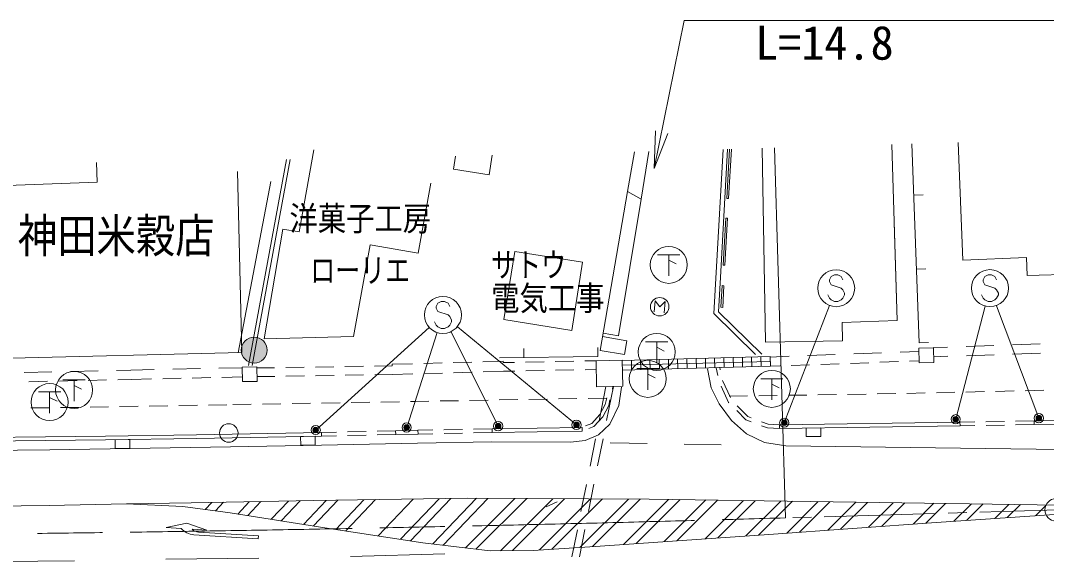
# Model space of a CAD drawing. Units: millimetres, scale not verified. Extents: x 40000 to 680000, y 20000 to 380000.
# Drawn here: x 254367 to 309800, y 278898 to 308289 of the extents above; entities that cross this region are included whole.
import ezdxf
from ezdxf.enums import TextEntityAlignment as Align

# ---------------------------------------------------------------- set-up
doc = ezdxf.new("R2010")
doc.units = ezdxf.units.MM
doc.header["$LTSCALE"] = 1000
doc.header["$PDMODE"] = 32
doc.header["$PDSIZE"] = 500
doc.linetypes.add('CHAIN', pattern=[18.5, 12, -1.5, 3.5, -1.5])
for name, color, linetype, lineweight in [('M-BGD', 7, 'Continuous', 13), ('M-BGD-EXST', 7, 'Continuous', 13), ('M-BMK', 2, 'Continuous', 13), ('M-BMK-SRVR', 3, 'Continuous', 13), ('M-STR-HTXT', 7, 'Continuous', 13), ('M-STR-STRC', 7, 'Continuous', 13)]:
    doc.layers.add(name, color=color, linetype=linetype, lineweight=lineweight)
doc.styles.add('ＭＳ ゴシック', font='')
doc.styles.add('ＭＳ Ｐゴシック', font='')
doc.styles.get('ＭＳ ゴシック').set_extended_font_data('MS Gothic')
doc.styles.get('ＭＳ Ｐゴシック').set_extended_font_data('MS PGothic')

# ---------------------------------------------------------------- blocks, each defined once
blk = doc.blocks.new('open_arrow')
at = {"color": 0, "linetype": 'Continuous', "lineweight": -2}
blk.add_lwpolyline([(7.5, 1.25), (0, 0), (7.5, -1.25)], dxfattribs=at)

msp = doc.modelspace()

# ---------------------------------------------------------------- hatches: boundary and pattern name
at = {"layer": 'M-BGD'}
msp.add_hatch(color=256, dxfattribs=at).paths.add_polyline_path([(267693, 290488, 1), (266293, 290472, 1)])

# ---------------------------------------------------------------- linework, layer by layer
for p, q in [((302920, 290865), (302533, 301628)), ((305272, 295347), (305033, 301702)), ((269414, 296865), (270210, 301299)), ((279849, 301008), (279684, 299956)), ((287154, 299054), (287536, 301197)), ((287910, 298645), (288322, 301218)), ((292324, 301328), (291830, 292458)), ((292574, 301335), (292189, 294404)), ((292675, 301338), (292527, 298672)), ((292775, 301341), (292626, 298666)), ((294620, 290912), (294434, 301388)), ((295700, 281417), (295109, 301408)), ((258476, 300619), (258514, 299547)), ((266678, 289645), (268731, 300781)), ((266883, 289649), (268935, 300785)), ((277868, 300964), (277758, 300258)), ((266326, 290343), (266093, 300132)), ((279684, 299956), (277758, 300258)), ((250619, 299267), (258514, 299547)), ((266126, 290338), (267885, 299591)), ((275851, 295710), (276530, 299492)), ((285683, 290457), (287154, 299054)), ((287154, 299054), (287910, 298645)), ((302632, 298860), (303132, 298878)), ((286674, 291250), (287910, 298645)), ((292527, 298672), (292626, 298666)), ((292471, 297611), (292325, 295078)), ((292571, 297606), (292425, 295072)), ((292471, 297611), (292571, 297606)), ((269414, 296865), (268548, 297021)), ((273252, 296176), (272360, 291208)), ((275851, 295710), (273252, 296176)), ((308720, 295476), (305272, 295347)), ((308748, 294509), (308720, 295476)), ((292325, 295078), (292425, 295072)), ((292085, 292557), (292189, 294404)), ((302776, 294862), (303276, 294880)), ((292271, 293967), (292207, 292797)), ((292271, 293967), (292371, 293962)), ((292371, 293962), (292307, 292792)), ((288601, 292549), (288654, 293147)), ((288654, 293147), (288902, 292824)), ((288902, 292824), (289202, 293099)), ((289202, 293099), (289149, 292501)), ((292207, 292797), (292307, 292792)), ((291830, 292458), (294070, 290245)), ((292085, 292557), (294418, 290253)), ((287121, 290986), (285815, 291210)), ((286674, 291250), (285842, 291389)), ((281565, 290076), (281559, 290576)), ((285565, 290128), (285558, 290628)), ((286992, 290238), (287121, 290986)), ((302920, 290865), (303420, 290883)), ((304459, 290645), (303700, 290619)), ((306957, 290731), (305458, 290679)), ((309456, 290816), (307957, 290765)), ((266326, 290343), (250857, 289974)), ((285565, 290128), (280240, 290058)), ((285683, 290457), (286992, 290238)), ((294872, 290128), (286873, 289925)), ((287372, 289937), (287385, 289418)), ((287872, 289950), (287885, 289430)), ((288372, 289963), (288385, 289443)), ((288872, 289976), (288885, 289456)), ((289372, 289988), (289385, 289468)), ((289871, 290001), (289885, 289481)), ((290371, 290014), (290384, 289494)), ((290871, 290026), (290884, 289506)), ((291371, 290039), (291384, 289519)), ((291871, 290052), (291884, 289532)), ((292371, 290064), (292384, 289545)), ((292870, 290077), (292884, 289557)), ((293370, 290090), (293384, 289570)), ((293870, 290103), (293883, 289583)), ((294370, 290115), (294383, 289595)), ((295892, 290145), (294872, 290108)), ((294885, 289608), (294872, 290128)), ((298390, 290235), (296891, 290181)), ((300889, 290325), (299389, 290271)), ((302907, 290398), (301888, 290361)), ((304475, 290146), (303714, 290120)), ((306973, 290231), (305474, 290180)), ((309472, 290316), (307973, 290265)), ((260329, 289396), (259559, 289379)), ((261590, 289425), (260329, 289396)), ((264090, 289480), (262590, 289447)), ((266351, 289531), (265089, 289503)), ((268097, 289531), (267142, 289516)), ((269697, 289557), (268697, 289541)), ((271296, 289582), (270297, 289566)), ((272896, 289608), (271896, 289592)), ((274451, 289633), (273496, 289618)), ((275550, 289745), (274448, 289713)), ((274448, 289713), (274451, 289633)), ((277150, 289791), (276150, 289762)), ((278749, 289838), (277749, 289809)), ((280451, 289887), (279349, 289855)), ((280453, 289807), (280451, 289887)), ((281058, 289819), (280453, 289807)), ((282658, 289850), (281658, 289831)), ((282670, 289381), (281670, 289361)), ((284257, 289882), (283258, 289862)), ((284270, 289412), (283270, 289392)), ((285462, 289906), (284857, 289894)), ((285473, 289436), (284869, 289424)), ((294879, 289868), (286879, 289665)), ((294885, 289608), (286885, 289405)), ((292038, 289106), (291954, 289517)), ((292178, 289420), (292150, 289557)), ((295406, 289627), (294885, 289608)), ((297005, 289685), (296005, 289649)), ((298603, 289742), (297604, 289706)), ((300202, 289800), (299203, 289764)), ((301801, 289858), (300802, 289822)), ((302921, 289898), (302401, 289879)), ((256060, 289301), (254560, 289268)), ((257421, 288832), (256421, 288809)), ((258559, 289357), (257059, 289324)), ((259020, 288867), (258020, 288845)), ((260340, 288897), (259620, 288881)), ((261449, 288921), (260340, 288897)), ((263048, 288957), (262049, 288935)), ((264648, 288993), (263648, 288971)), ((266357, 289031), (265248, 289006)), ((268106, 289061), (267148, 289046)), ((269706, 289087), (268706, 289071)), ((271306, 289113), (270306, 289096)), ((272906, 289138), (271906, 289122)), ((274464, 289163), (273506, 289148)), ((275566, 289195), (274464, 289163)), ((277166, 289241), (276166, 289213)), ((278765, 289288), (277765, 289259)), ((280467, 289337), (279365, 289305)), ((281070, 289349), (280467, 289337)), ((292721, 287926), (292299, 288832)), ((255821, 288796), (254821, 288774)), ((285626, 286660), (285995, 288510)), ((286036, 286673), (286404, 288519)), ((286168, 288496), (286172, 288514)), ((286346, 288374), (286378, 288519)), ((292626, 287656), (292216, 288537)), ((307052, 288251), (308052, 288273)), ((308652, 288287), (309651, 288309)), ((275693, 287710), (275435, 287705)), ((276435, 287722), (275693, 287710)), ((278035, 287749), (277035, 287733)), ((279634, 287776), (278634, 287760)), ((281234, 287804), (280234, 287787)), ((282834, 287831), (281834, 287814)), ((284434, 287858), (283434, 287841)), ((286033, 287885), (285034, 287868)), ((285959, 287550), (286039, 287910)), ((286149, 287480), (286217, 287789)), ((292654, 287987), (293654, 288003)), ((294254, 288013), (295254, 288029)), ((295854, 288038), (296854, 288054)), ((297454, 288064), (298454, 288080)), ((299054, 288089), (300053, 288105)), ((300653, 288115), (301653, 288131)), ((302253, 288143), (303253, 288166)), ((303853, 288179), (304852, 288202)), ((305452, 288215), (306452, 288237)), ((255924, 287370), (254924, 287360)), ((257524, 287386), (256524, 287376)), ((259123, 287414), (258124, 287395)), ((260723, 287443), (259723, 287425)), ((262323, 287472), (261323, 287454)), ((263923, 287502), (262923, 287483)), ((265522, 287531), (264523, 287513)), ((266836, 287554), (265836, 287537)), ((268436, 287582), (267436, 287565)), ((270036, 287611), (269036, 287593)), ((271635, 287639), (270636, 287621)), ((273235, 287667), (272235, 287649)), ((274835, 287695), (273835, 287677)), ((285661, 286994), (285959, 287550)), ((285825, 286877), (286149, 287480)), ((292646, 287636), (292626, 287656)), ((293561, 286715), (293069, 287210)), ((293672, 286887), (293096, 287467)), ((285661, 286994), (285231, 286524)), ((285825, 286877), (285347, 286355)), ((293843, 286608), (293561, 286715)), ((293843, 286822), (293672, 286887)), ((294768, 286472), (294404, 286610)), ((305126, 286592), (295379, 286446)), ((305931, 286605), (305126, 286592)), ((305129, 286392), (305126, 286592)), ((307531, 286629), (306531, 286614)), ((309131, 286654), (308131, 286638)), ((316431, 286758), (309131, 286654)), ((309134, 286454), (309131, 286654)), ((270632, 286037), (263870, 285910)), ((271436, 286055), (270632, 286037)), ((270636, 285837), (270632, 286037)), ((273035, 286090), (272036, 286068)), ((274635, 286126), (273635, 286104)), ((275842, 286148), (274636, 286126)), ((274639, 285926), (274636, 286126)), ((276645, 286165), (275841, 286148)), ((275845, 285948), (275841, 286148)), ((278245, 286198), (277245, 286178)), ((279845, 286232), (278845, 286211)), ((284706, 286305), (279846, 286232)), ((279849, 286032), (279846, 286232)), ((284709, 286105), (279849, 286032)), ((284709, 286105), (284706, 286305)), ((285231, 286524), (284893, 286392)), ((285347, 286355), (285075, 286248)), ((294727, 286274), (294405, 286396)), ((295382, 286246), (294727, 286274)), ((295379, 286446), (294768, 286472)), ((295382, 286246), (295379, 286446)), ((305129, 286392), (295382, 286246)), ((305934, 286405), (305129, 286392)), ((307534, 286429), (306534, 286414)), ((309134, 286454), (308134, 286438)), ((316434, 286558), (309134, 286454)), ((270636, 285837), (263873, 285710)), ((271440, 285855), (270636, 285837)), ((273040, 285890), (272040, 285868)), ((274639, 285926), (273640, 285904)), ((275845, 285948), (274639, 285926)), ((276649, 285965), (275845, 285948)), ((278249, 285998), (277249, 285978)), ((279849, 286032), (278849, 286011)), ((285137, 284208), (285430, 285679)), ((285547, 284221), (285841, 285692)), ((284648, 281756), (284942, 283228)), ((285059, 281769), (285352, 283240)), ((262244, 280896), (263042, 280847)), ((267216, 280290), (263737, 280504)), ((263988, 280639), (267225, 280440)), ((284160, 279305), (284453, 280776)), ((284570, 279317), (284863, 280788)), ((267216, 280290), (267225, 280440))]:
    msp.add_line(p, q, dxfattribs=at)
at = {"layer": 'M-BGD', "color": 5}
msp.add_line((283355, 282282), (282777, 282004), dxfattribs=at)
at = {"layer": 'M-BGD'}
for points in [[(301453, 301596), (301730, 292083), (298764, 291964), (298784, 290986), (294620, 290912)], [(313734, 301959), (313978, 294661), (308748, 294509)], [(313852, 298419), (313978, 294661), (308748, 294509)], [(301576, 297385), (301730, 292083), (298764, 291964), (298784, 290986), (294620, 290912)], [(272360, 291208), (267532, 291093), (268548, 297021)], [(249205, 285718), (258960, 285827), (263870, 285910)], [(249207, 285518), (258963, 285627), (263873, 285710)], [(262244, 280896), (263360, 281128), (264440, 280761), (263641, 280810)]]:
    msp.add_lwpolyline(points, dxfattribs=at)
for points in [[(284158, 291549), (280486, 292129), (281067, 295812), (284739, 295233)], [(303723, 289811), (303700, 290609), (302902, 290587), (302925, 289788)], [(286905, 288531), (286873, 289941), (285462, 289910), (285494, 288499)], [(267151, 288785), (267141, 289576), (266350, 289567), (266360, 288776)], [(296819, 285808), (297610, 285816), (297605, 286274), (296815, 286266)], [(259486, 285172), (260279, 285191), (260268, 285645), (259475, 285627)], [(269510, 285346), (270292, 285367), (270280, 285827), (269497, 285805)]]:
    msp.add_lwpolyline(points, close=True, dxfattribs=at)
for centre, radius in [((288902, 292824), 500), ((266993, 290480), 700), ((265620, 286004), 500), ((265620, 286004), 500)]:
    msp.add_circle(centre, radius, dxfattribs=at)
for centre, radius in [((263798, 281502), 1000), ((264019, 281138), 500)]:
    msp.add_arc(centre, radius, 220.9066, 266.4796, dxfattribs=at)
at = {"layer": 'M-BGD-EXST'}
for p, q in [((288792, 295637), (289992, 295637)), ((289392, 295637), (289392, 294487)), ((289392, 295337), (289792, 295137)), ((288142, 290932), (289342, 290932)), ((288742, 290932), (288742, 289782)), ((288742, 290632), (289142, 290432)), ((287659, 289479), (288859, 289479)), ((287659, 289479), (288859, 289479)), ((288259, 289479), (288259, 288329)), ((288259, 289479), (288259, 288329)), ((256662, 288876), (257862, 288876)), ((256662, 288876), (257862, 288876)), ((257262, 288876), (257262, 287726)), ((257262, 288876), (257262, 287726)), ((288259, 289179), (288659, 288979)), ((288259, 289179), (288659, 288979)), ((294361, 288937), (295561, 288937)), ((294361, 288937), (295561, 288937)), ((294961, 288937), (294961, 287787)), ((294961, 288937), (294961, 287787)), ((257262, 288576), (257662, 288376)), ((257262, 288576), (257662, 288376)), ((294961, 288637), (295361, 288437)), ((294961, 288637), (295361, 288437)), ((255339, 288223), (256539, 288223)), ((255339, 288223), (256539, 288223)), ((255939, 288223), (255939, 287073)), ((255939, 288223), (255939, 287073)), ((255939, 287923), (256339, 287723)), ((255939, 287923), (256339, 287723))]:
    msp.add_line(p, q, dxfattribs=at)
for centre in [(289392, 295087), (288742, 290382), (288259, 288929), (288259, 288929), (294961, 288387), (294961, 288387), (257262, 288326), (257262, 288326), (255939, 287673), (255939, 287673)]:
    msp.add_circle(centre, 1000, dxfattribs=at)
at = {"layer": 'M-BMK'}
for p, q in [((303793, 281657), (297795, 281479)), ((305492, 281707), (304492, 281677)), ((312189, 281905), (306192, 281728)), ((297096, 281458), (296096, 281429))]:
    msp.add_line(p, q, dxfattribs=at)
at = {"layer": 'M-BMK', "linetype": 'CHAIN'}
msp.add_arc((227697, 2580412), 2300000, 269.89026, 271.69429, dxfattribs=at)
at = {"layer": 'M-BMK-SRVR'}
msp.add_circle((310312, 281849), 600, dxfattribs=at)
at = {"layer": 'M-STR-HTXT'}
for p, q in [((295634, 286559), (298075, 292884)), ((304894, 286743), (306493, 292864)), ((309388, 286802), (307105, 292873)), ((270317, 286163), (276444, 291703)), ((284405, 286441), (277978, 291732)), ((275233, 286300), (276885, 291427)), ((280172, 286375), (277644, 291468))]:
    msp.add_line(p, q, dxfattribs=at)
msp.add_lwpolyline([(288611, 300295), (290228, 308289), (310228, 308289)], dxfattribs=at)
for centre, radius in [((284405, 286441), 150), ((295634, 286559), 150), ((295634, 286559), 120), ((295634, 286559), 90), ((295634, 286559), 60), ((304894, 286743), 150), ((304894, 286743), 120), ((304894, 286743), 90), ((304894, 286743), 60), ((304894, 286743), 30), ((304894, 286743), 20), ((309388, 286802), 150), ((309388, 286802), 120), ((309388, 286802), 90), ((309388, 286802), 60), ((309388, 286802), 30), ((309388, 286802), 20), ((270317, 286163), 150), ((270317, 286163), 120), ((270317, 286163), 90), ((270317, 286163), 60), ((270317, 286163), 30), ((270317, 286163), 20), ((275233, 286300), 150), ((275233, 286300), 120), ((275233, 286300), 90), ((275233, 286300), 60), ((275233, 286300), 30), ((275233, 286300), 20), ((280172, 286375), 150), ((280172, 286375), 120), ((280172, 286375), 90), ((280172, 286375), 60), ((280172, 286375), 30), ((280172, 286375), 20), ((284405, 286441), 120), ((284405, 286441), 90), ((284405, 286441), 60), ((284405, 286441), 30), ((284405, 286441), 20), ((295634, 286559), 30), ((295634, 286559), 20)]:
    msp.add_circle(centre, radius, dxfattribs=at)
for p in [(280172, 286375), (284405, 286441), (295634, 286559), (304894, 286743), (309388, 286802), (270317, 286163), (275233, 286300)]:
    msp.add_point(p, dxfattribs=at)
at = {"layer": 'M-STR-STRC'}
for p, q in [((298166, 294462), (298075, 294281)), ((298348, 294553), (298166, 294462)), ((298529, 294553), (298348, 294553)), ((298711, 294462), (298529, 294553)), ((298802, 294281), (298711, 294462)), ((306473, 294465), (306382, 294284)), ((306655, 294556), (306473, 294465)), ((306836, 294556), (306655, 294556)), ((307018, 294465), (306836, 294556)), ((307109, 294284), (307018, 294465)), ((298075, 294281), (298075, 294190)), ((298075, 294190), (298166, 294008)), ((298166, 294008), (298711, 293826)), ((298711, 293826), (298802, 293735)), ((306382, 294284), (306382, 294193)), ((306382, 294193), (306473, 294011)), ((306473, 294011), (307018, 293829)), ((307018, 293829), (307109, 293738)), ((298075, 293281), (297984, 293462)), ((298166, 293190), (298075, 293281)), ((298802, 293281), (298711, 293190)), ((298802, 293735), (298893, 293553)), ((298893, 293462), (298802, 293281)), ((298893, 293553), (298893, 293462)), ((306382, 293284), (306291, 293465)), ((306473, 293193), (306382, 293284)), ((307109, 293284), (307018, 293193)), ((307109, 293738), (307200, 293556)), ((307200, 293465), (307109, 293284)), ((307200, 293556), (307200, 293465)), ((276919, 293016), (276828, 292834)), ((276828, 292834), (276828, 292743)), ((276828, 292743), (276919, 292561)), ((277101, 293107), (276919, 293016)), ((277283, 293107), (277101, 293107)), ((277465, 293016), (277283, 293107)), ((277556, 292834), (277465, 293016)), ((298348, 293099), (298166, 293190)), ((298529, 293099), (298348, 293099)), ((298711, 293190), (298529, 293099)), ((306655, 293102), (306473, 293193)), ((306836, 293102), (306655, 293102)), ((307018, 293193), (306836, 293102)), ((276919, 292561), (277465, 292379)), ((277465, 292379), (277556, 292289)), ((277556, 292289), (277646, 292107)), ((276828, 291834), (276737, 292016)), ((276919, 291743), (276828, 291834)), ((277101, 291652), (276919, 291743)), ((277283, 291652), (277101, 291652)), ((277465, 291743), (277283, 291652)), ((277556, 291834), (277465, 291743)), ((277646, 292016), (277556, 291834)), ((277646, 292107), (277646, 292016)), ((286229, 285462), (287260, 285447)), ((287260, 285447), (288229, 285431)), ((290228, 285397), (292228, 285363)), ((264705, 282246), (264352, 281865)), ((265330, 282258), (264898, 281793)), ((266720, 282285), (266105, 281622)), ((267345, 282297), (266641, 281539)), ((268852, 282326), (267913, 281340)), ((269485, 282338), (268454, 281255)), ((270889, 282362), (269656, 281067)), ((271519, 282372), (270196, 280983)), ((272920, 282393), (271399, 280796)), ((273550, 282402), (271941, 280713)), ((275582, 282433), (273687, 280443)), ((276983, 282454), (274892, 280258)), ((277613, 282463), (275434, 280174)), ((279004, 282474), (276653, 280005)), ((279623, 282471), (277210, 279937)), ((281083, 282464), (278403, 279793)), ((281717, 282461), (278972, 279724)), ((283127, 282454), (280302, 279639)), ((283761, 282451), (280948, 279647)), ((285171, 282444), (282400, 279682)), ((285805, 282441), (283081, 279726)), ((287215, 282434), (284597, 279825)), ((287849, 282431), (285279, 279869)), ((289381, 282413), (286943, 279982)), ((290009, 282404), (287628, 280030)), ((291404, 282383), (289150, 280135)), ((292032, 282374), (289834, 280182)), ((293427, 282353), (291356, 280288)), ((294055, 282343), (292041, 280335)), ((295450, 282323), (293563, 280440)), ((296078, 282313), (294247, 280488)), ((297473, 282292), (295771, 280595)), ((298101, 282283), (296457, 280643)), ((299496, 282262), (297982, 280752)), ((300124, 282253), (298668, 280800)), ((301521, 282233), (300193, 280909)), ((302149, 282224), (300879, 280957)), ((303717, 282203), (302590, 281079)), ((304346, 282194), (303276, 281127)), ((305743, 282175), (304798, 281232)), ((306372, 282166), (305482, 281279)), ((307769, 282147), (307001, 281382)), ((308398, 282139), (307685, 281428)), ((309795, 282120), (309205, 281532)), ((272195, 279322), (277298, 279482)), ((262220, 279179), (267241, 279238))]:
    msp.add_line(p, q, dxfattribs=at)
for points in [[(291486, 289467), (291688, 288445), (292114, 287578), (292775, 286673), (293585, 285955), (294569, 285481), (295716, 285313), (305151, 285178), (311961, 285091), (316545, 285104), (327966, 285388), (341371, 285789), (350522, 286035)], [(265713, 285257), (270631, 285343), (275814, 285456), (279830, 285516), (284075, 285500), (284884, 285594), (285587, 285908), (286215, 286485), (286694, 287481), (286842, 288487)], [(265713, 285257), (255956, 285095), (243756, 284974), (230424, 284872), (221337, 284835), (210002, 284870), (202921, 284933), (195881, 285020), (192063, 285104)], [(231201, 281897), (236978, 281906), (241475, 281940), (246075, 281985), (251365, 282037), (255912, 282089), (260097, 282170)], [(231594, 278898), (234502, 278902), (240205, 278935), (246093, 278986), (251319, 279045), (257280, 279098)]]:
    msp.add_lwpolyline(points, dxfattribs=at)
msp.add_lwpolyline([(320573, 282153), (313967, 281855), (303845, 281168), (294791, 280525), (285684, 279895), (282058, 279660), (279736, 279632), (276104, 280071), (270808, 280887), (265692, 281687), (263140, 282027), (260097, 282170), (263586, 282224), (270220, 282352), (278491, 282477), (288332, 282429), (300755, 282243), (311749, 282093)], close=True, dxfattribs=at)
for centre in [(298438, 293826), (306746, 293829), (277192, 292379)]:
    msp.add_circle(centre, 1000, dxfattribs=at)

# ---------------------------------------------------------------- block references
at = {"layer": 'M-STR-HTXT', "xscale": 267, "yscale": 267, "rotation": 78.6}
msp.add_blockref('open_arrow', (288611, 300295), dxfattribs=at)

# ---------------------------------------------------------------- texts
at = {"layer": 'M-BGD', "style": 'ＭＳ Ｐゴシック'}
for s, height, width, p in [('洋菓子工房', 1320, 0.85, (268900, 296535)), ('神田米穀店', 1833, 0.85, (254224, 295196)), ('ローリエ', 1320, 0.75, (270018, 293740)), ('サトウ', 1320, 0.75, (279796, 294032)), ('電気工事', 1320, 0.85, (279796, 292232))]:
    msp.add_text(s, height=height, dxfattribs=dict(at, width=width)).set_placement(p, align=Align.BOTTOM_LEFT)
at = {"layer": 'M-STR-HTXT', "style": 'ＭＳ ゴシック'}
msp.add_text('L=14.8', height=1833, dxfattribs=at).set_placement((294061, 305623), align=Align.BOTTOM_LEFT)

doc.saveas('drawing.dxf')
